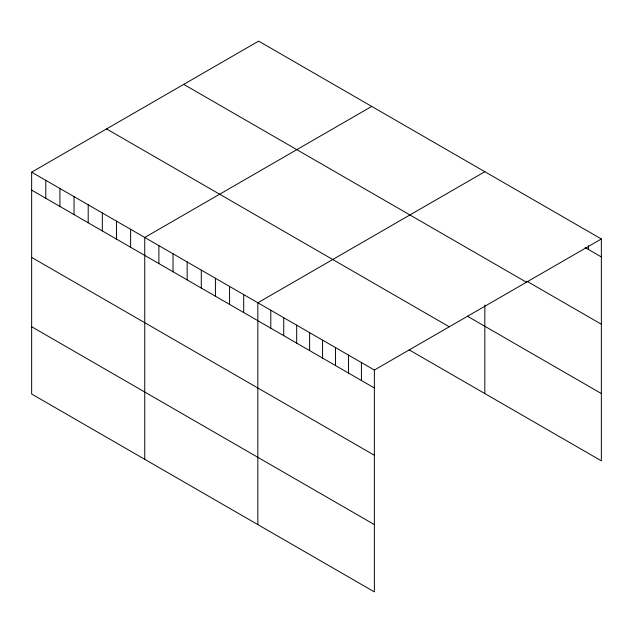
<?xml version="1.0" encoding="UTF-8"?>
<svg xmlns="http://www.w3.org/2000/svg" width="633" height="633" viewBox="0 0 633 633"><rect width="100%" height="100%" fill="white"/><g stroke="black" fill="none" stroke-linecap="round" stroke-linejoin="round"><path stroke-width="0.95" d="M31.65 172.168L374.364 370.036L374.364 591.879L31.65 394.019L31.65 172.168L258.636 41.121L601.35 238.981L601.35 460.832L409.155 349.867M371.729 106.415L144.743 237.462L144.743 459.313M484.831 171.709L257.837 302.764L257.837 524.607M374.364 370.036L601.35 238.981M585.169 247.59L601.35 256.935M526.901 281.234L601.35 324.215M183.728 84.363L526.442 282.231M467.368 316.191L601.35 393.544M106.558 128.926L449.272 326.786M31.65 190.122L374.364 387.982M31.65 257.402L374.364 455.269M31.65 326.731L374.364 524.591M588.405 245.675L588.405 249.457M484.831 305.011L484.831 393.56M361.419 362.559L361.419 380.504M348.466 355.081L348.466 373.035M335.522 347.612L335.522 365.558M322.577 340.135L322.577 358.08M309.624 332.657L309.624 350.611M296.679 325.188L296.679 343.133M283.734 317.711L283.734 335.656M270.789 310.233L270.789 328.187M243.705 294.598L243.705 312.544M229.565 286.433L229.565 304.386M215.426 278.275L215.426 296.22M201.294 270.109L201.294 288.062M187.154 261.951L187.154 279.897M173.023 253.786L173.023 271.739M158.883 245.628L158.883 263.573M130.612 229.304L130.612 247.25M116.472 221.139L116.472 239.092M102.332 212.981L102.332 230.926M88.201 204.815L88.201 222.769M74.061 196.657L74.061 214.603M59.921 188.492L59.921 206.445M45.79 180.334L45.79 198.279"/></g></svg>
